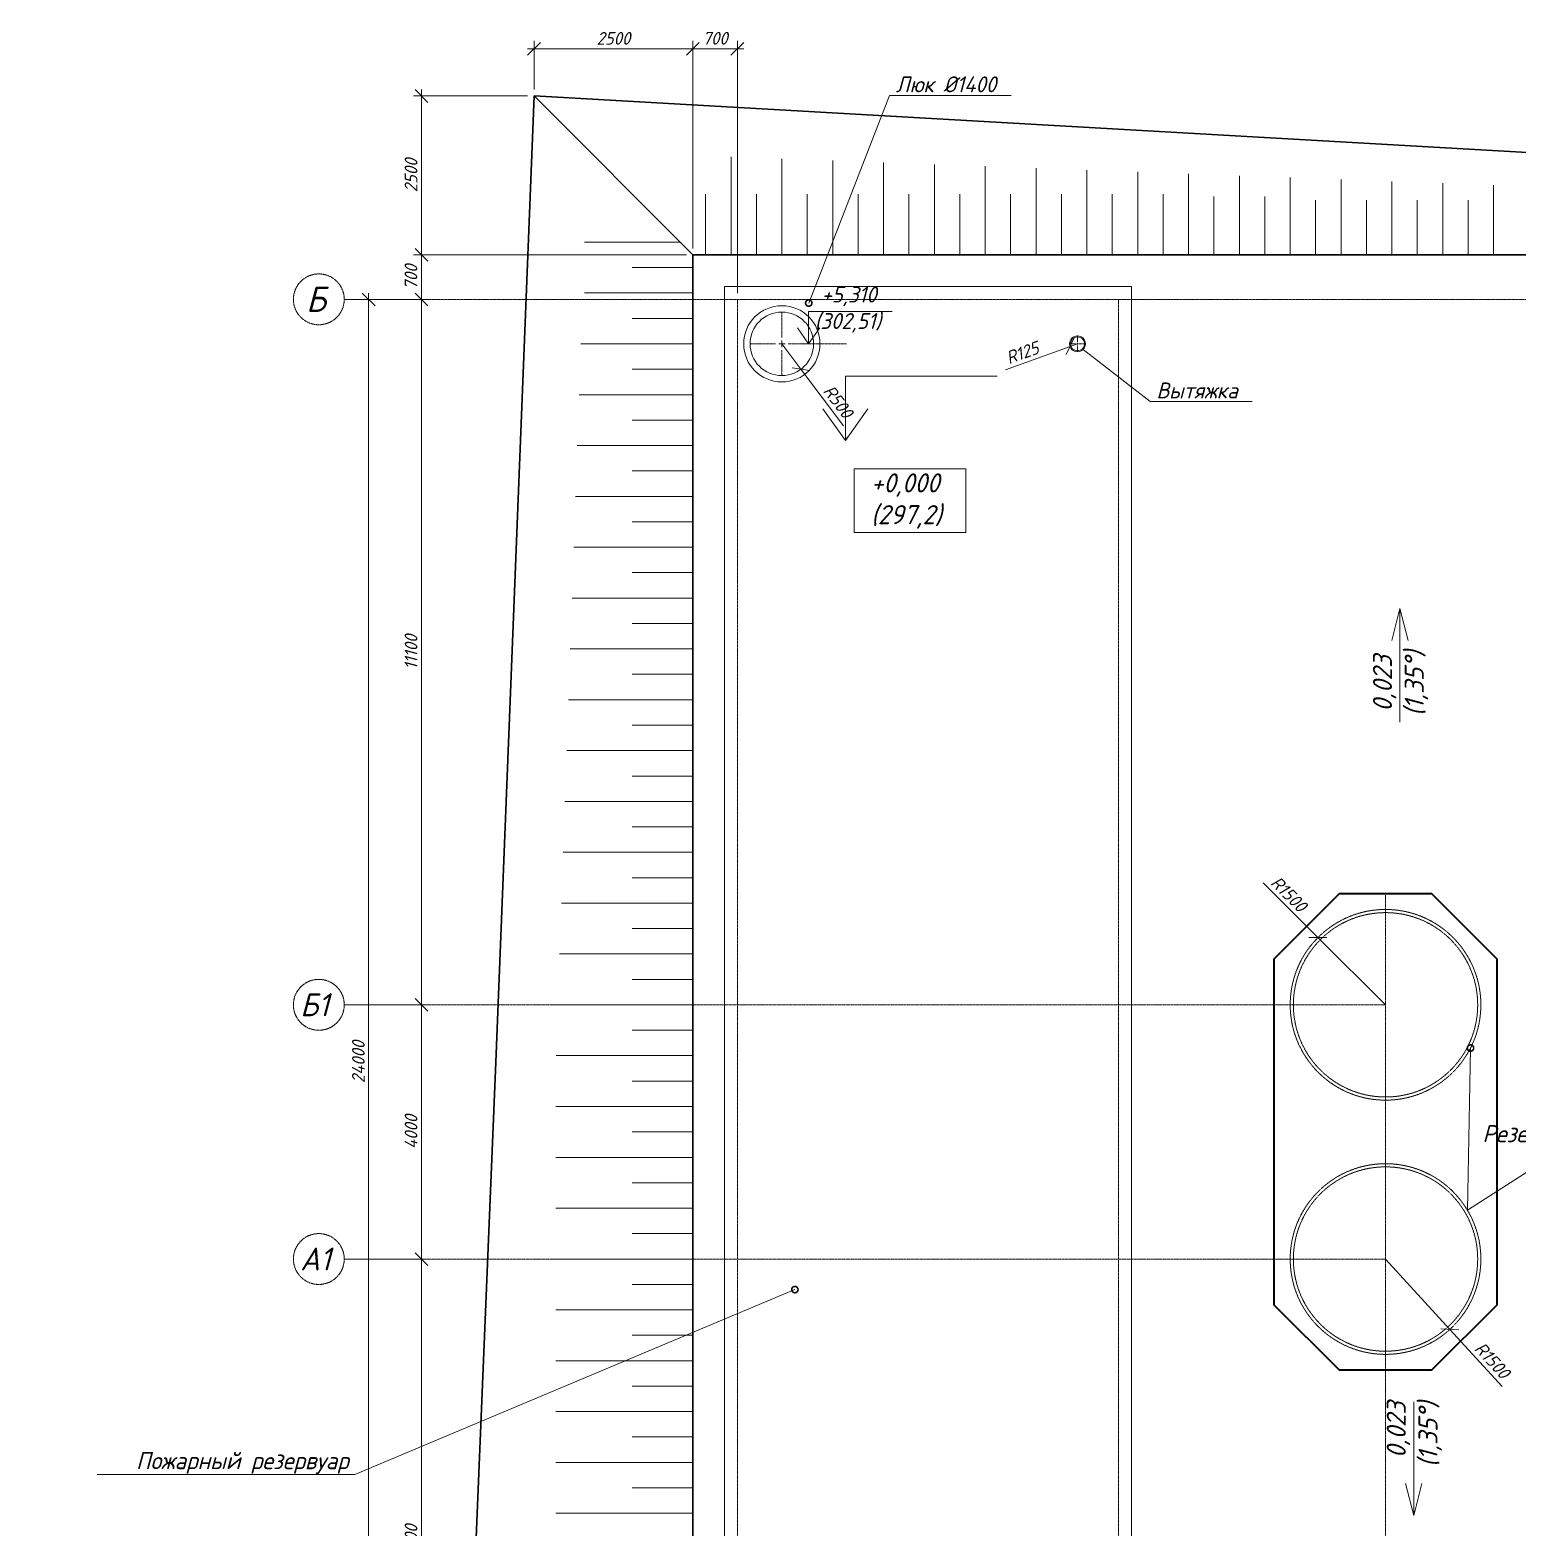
# Model space of a CAD drawing. Header units: millimetres. Extents: x 339888 to 1025294, y -263818 to -40540.
# Drawn here: x 488674 to 512076, y -168841 to -145285 of the extents above; entities that cross this region are included whole.
import ezdxf
from ezdxf import colors
from ezdxf.entities.mleader import LeaderData, LeaderLine
from ezdxf.math import Vec2, Vec3

# ---------------------------------------------------------------- set-up
doc = ezdxf.new("R2010")
doc.units = ezdxf.units.MM
doc.linetypes.add('CENTER2', pattern=[28.575, 19.05, -3.175, 3.175, -3.175])
doc.linetypes.add('штриховая', pattern=[19.05, 12.7, -6.35])
doc.layers.get('0').update_dxf_attribs({"lineweight": 15})
for name, color, linetype, lineweight in [('0 @ 100', 7, 'Continuous', 15), ('0 @ 20', 7, 'Continuous', 15), ('0 @ 200', 7, 'Continuous', 15), ('Оси', 126, 'CENTER2', 15), ('Размеры', 250, 'Continuous', 18), ('Размеры @ 100', 250, 'Continuous', 18)]:
    doc.layers.add(name, color=color, linetype=linetype, lineweight=lineweight)
doc.styles.add('ГОСТ 2', font='GOST_Common Italic.ttf', dxfattribs={"height": 2})
doc.styles.add('ГОСТ 2.5', font='GOST_Common Italic.ttf', dxfattribs={"height": 2.5})
doc.styles.add('ГОСТ 3', font='GOST_Common Italic.ttf', dxfattribs={"height": 3})
doc.styles.add('Размерный 2', font='isocpeui.ttf', dxfattribs={"height": 2})
doc.dimstyles.new('ISO-25', dxfattribs={"dimtxt": 2, "dimasz": 1.8, "dimexe": 1, "dimexo": 2, "dimtad": 1, "dimdec": 0, "dimlfac": 100, "dimtxsty": 'Размерный 2', "dimblk": 'OBLIQUE', "dimcen": 2, "dimdle": 1, "dimclrd": 251, "dimclre": 251, "dimadec": 0, "dimazin": 0, "dimtfac": 1, "dimtdec": 0, "dimtmove": 0, "dimatfit": 3, "dimfxl": 1, "dimlwd": 15, "dimlwe": 15, "dimarcsym": 0})
doc.dimstyles.new('ГОСТ_2К', dxfattribs={"dimtxt": 2, "dimasz": 2, "dimexe": 1.25, "dimexo": 1, "dimtad": 1, "dimdec": 0, "dimtxsty": 'ГОСТ 2', "dimblk": 'OBLIQUE', "dimcen": -2.5, "dimdle": 1, "dimclrd": 251, "dimclre": 251, "dimclrt": 256, "dimadec": 1, "dimazin": 0, "dimtfac": 1, "dimtdec": 0, "dimtmove": 0, "dimatfit": 3, "dimfxl": 1, "dimlwd": 15, "dimlwe": 15, "dimarcsym": 1})

# ---------------------------------------------------------------- blocks, each defined once
blk = doc.blocks.new('_Oblique')
at = {"color": 0, "linetype": 'ByBlock', "lineweight": -2}
blk.add_line((-0.5, -0.5), (0.5, 0.5), dxfattribs=at)
blk = doc.blocks.new('*D580')
at = {"color": 251, "lineweight": 15, "transparency": 16777216}
for p, q in [((493720, -164624), (494959, -164624)), ((494834, -173624), (494834, -164524)), ((493720, -173524), (494959, -173524))]:
    blk.add_line(p, q, dxfattribs=at)
at = {"layer": 'Defpoints', "color": 0, "lineweight": 15, "transparency": 16777216}
for p in [(493620, -164624), (494834, -164624), (493620, -173524)]:
    blk.add_point(p, dxfattribs=at)
at = {"color": 251, "lineweight": 15, "transparency": 16777216, "xscale": 200, "yscale": 200, "zscale": 200}
for p, rotation in [((494834, -164624), 90), ((494834, -173524), 270)]:
    blk.add_blockref('_Oblique', p, dxfattribs=dict(at, rotation=rotation))
at = {"lineweight": 15, "transparency": 16777216, "insert": (494671, -169074), "char_height": 200, "attachment_point": 5, "rotation": 90, "style": 'ГОСТ 2'}
blk.add_mtext('8900', dxfattribs=at)
blk = doc.blocks.new('*D581')
at = {"color": 251, "lineweight": 15, "transparency": 16777216}
for p, q in [((493720, -160624), (494959, -160624)), ((494834, -164724), (494834, -160524)), ((493720, -164624), (494959, -164624))]:
    blk.add_line(p, q, dxfattribs=at)
at = {"layer": 'Defpoints', "color": 0, "lineweight": 15, "transparency": 16777216}
for p in [(493620, -160624), (494834, -160624), (493620, -164624)]:
    blk.add_point(p, dxfattribs=at)
at = {"color": 251, "lineweight": 15, "transparency": 16777216, "xscale": 200, "yscale": 200, "zscale": 200}
for p, rotation in [((494834, -160624), 90), ((494834, -164624), 270)]:
    blk.add_blockref('_Oblique', p, dxfattribs=dict(at, rotation=rotation))
at = {"lineweight": 15, "transparency": 16777216, "insert": (494671, -162624), "char_height": 200, "attachment_point": 5, "rotation": 90, "style": 'ГОСТ 2'}
blk.add_mtext('4000', dxfattribs=at)
blk = doc.blocks.new('*D582')
at = {"color": 251, "lineweight": 15, "transparency": 16777216}
for p, q in [((493720, -149524), (494959, -149524)), ((494834, -160724), (494834, -149424)), ((493720, -160624), (494959, -160624))]:
    blk.add_line(p, q, dxfattribs=at)
at = {"layer": 'Defpoints', "color": 0, "lineweight": 15, "transparency": 16777216}
for p in [(493620, -149524), (494834, -149524), (493620, -160624)]:
    blk.add_point(p, dxfattribs=at)
at = {"color": 251, "lineweight": 15, "transparency": 16777216, "xscale": 200, "yscale": 200, "zscale": 200}
for p, rotation in [((494834, -149524), 90), ((494834, -160624), 270)]:
    blk.add_blockref('_Oblique', p, dxfattribs=dict(at, rotation=rotation))
at = {"lineweight": 15, "transparency": 16777216, "insert": (494671, -155074), "char_height": 200, "attachment_point": 5, "rotation": 90, "style": 'ГОСТ 2'}
blk.add_mtext('11100', dxfattribs=at)
blk = doc.blocks.new('_DotSmall')
at = {"color": 0, "linetype": 'ByBlock', "const_width": 0.5}
blk.add_lwpolyline([(-0.0625, 0, 1), (0.0625, 0, 1)], format="xyb", close=True, dxfattribs=at)
blk = doc.blocks.new('*D583')
at = {"color": 251, "lineweight": 15, "transparency": 16777216}
for p, q in [((493720, -149524), (494129, -149524)), ((494004, -149424), (494004, -173624)), ((493720, -173524), (494129, -173524))]:
    blk.add_line(p, q, dxfattribs=at)
at = {"layer": 'Defpoints', "color": 0, "lineweight": 15, "transparency": 16777216}
for p in [(493620, -149524), (493620, -173524), (494004, -173524)]:
    blk.add_point(p, dxfattribs=at)
at = {"color": 251, "lineweight": 15, "transparency": 16777216, "xscale": 200, "yscale": 200, "zscale": 200}
for p, rotation in [((494004, -149524), 90), ((494004, -173524), 270)]:
    blk.add_blockref('_Oblique', p, dxfattribs=dict(at, rotation=rotation))
at = {"lineweight": 15, "transparency": 16777216, "insert": (493842, -161524), "char_height": 200, "attachment_point": 5, "rotation": 90, "style": 'ГОСТ 2'}
blk.add_mtext('24000', dxfattribs=at)
blk = doc.blocks.new('*D584')
at = {"color": 251, "lineweight": 15, "transparency": 16777216}
for p, q in [((499006, -148824), (494709, -148824)), ((494834, -149624), (494834, -148724)), ((493720, -149524), (494959, -149524))]:
    blk.add_line(p, q, dxfattribs=at)
at = {"layer": 'Defpoints', "color": 0, "lineweight": 15, "transparency": 16777216}
for p in [(494834, -148824), (499106, -148824), (493620, -149524)]:
    blk.add_point(p, dxfattribs=at)
at = {"color": 251, "lineweight": 15, "transparency": 16777216, "xscale": 200, "yscale": 200, "zscale": 200}
for p, rotation in [((494834, -148824), 90), ((494834, -149524), 270)]:
    blk.add_blockref('_Oblique', p, dxfattribs=dict(at, rotation=rotation))
at = {"lineweight": 15, "transparency": 16777216, "insert": (494670, -149174), "char_height": 200, "attachment_point": 5, "rotation": 90, "style": 'ГОСТ 2'}
blk.add_mtext('700', dxfattribs=at)
blk = doc.blocks.new('*D585')
at = {"color": 251, "lineweight": 15, "transparency": 16777216}
for p, q in [((494834, -148924), (494834, -146224)), ((496506, -146324), (494709, -146324)), ((499006, -148824), (494709, -148824))]:
    blk.add_line(p, q, dxfattribs=at)
at = {"layer": 'Defpoints', "color": 0, "lineweight": 15, "transparency": 16777216}
for p in [(494834, -146324), (496606, -146324), (499106, -148824)]:
    blk.add_point(p, dxfattribs=at)
at = {"color": 251, "lineweight": 15, "transparency": 16777216, "xscale": 200, "yscale": 200, "zscale": 200}
for p, rotation in [((494834, -146324), 90), ((494834, -148824), 270)]:
    blk.add_blockref('_Oblique', p, dxfattribs=dict(at, rotation=rotation))
at = {"lineweight": 15, "transparency": 16777216, "insert": (494671, -147574), "char_height": 200, "attachment_point": 5, "rotation": 90, "style": 'ГОСТ 2'}
blk.add_mtext('2500', dxfattribs=at)
blk = doc.blocks.new('*D598')
at = {"color": 251, "lineweight": 15, "transparency": 16777216}
for p, q in [((499106, -148724), (499106, -145455)), ((499806, -149424), (499806, -145455)), ((499906, -145580), (499006, -145580))]:
    blk.add_line(p, q, dxfattribs=at)
at = {"layer": 'Defpoints', "color": 0, "lineweight": 15, "transparency": 16777216}
for p in [(499106, -145580), (499106, -148824), (499806, -149524)]:
    blk.add_point(p, dxfattribs=at)
at = {"color": 251, "lineweight": 15, "transparency": 16777216, "xscale": 200, "yscale": 200, "zscale": 200, "rotation": 180}
blk.add_blockref('_Oblique', (499106, -145580), dxfattribs=at)
at = {"color": 251, "lineweight": 15, "transparency": 16777216, "xscale": 200, "yscale": 200, "zscale": 200}
blk.add_blockref('_Oblique', (499806, -145580), dxfattribs=at)
at = {"lineweight": 15, "transparency": 16777216, "insert": (499456, -145416), "char_height": 200, "attachment_point": 5, "style": 'ГОСТ 2'}
blk.add_mtext('700', dxfattribs=at)
blk = doc.blocks.new('*D599')
at = {"color": 251, "lineweight": 15, "transparency": 16777216}
for p, q in [((496606, -146224), (496606, -145455)), ((499106, -148724), (499106, -145455)), ((499206, -145580), (496506, -145580))]:
    blk.add_line(p, q, dxfattribs=at)
at = {"layer": 'Defpoints', "color": 0, "lineweight": 15, "transparency": 16777216}
for p in [(496606, -145580), (496606, -146324), (499106, -148824)]:
    blk.add_point(p, dxfattribs=at)
at = {"color": 251, "lineweight": 15, "transparency": 16777216, "xscale": 200, "yscale": 200, "zscale": 200, "rotation": 180}
blk.add_blockref('_Oblique', (496606, -145580), dxfattribs=at)
at = {"color": 251, "lineweight": 15, "transparency": 16777216, "xscale": 200, "yscale": 200, "zscale": 200}
blk.add_blockref('_Oblique', (499106, -145580), dxfattribs=at)
at = {"lineweight": 15, "transparency": 16777216, "insert": (497856, -145417), "char_height": 200, "attachment_point": 5, "style": 'ГОСТ 2'}
blk.add_mtext('2500', dxfattribs=at)
blk = doc.blocks.new('*U600')
at = {"layer": 'Размеры', "color": 0, "linetype": 'CENTER2', "lineweight": 15, "transparency": 16777216}
for p, q in [((0, 100), (0, 504)), ((-504, 0), (-100, 0)), ((100, 0), (1018, 0)), ((0, -504), (0, -100))]:
    blk.add_line(p, q, dxfattribs=at)
at = {"layer": 'Размеры', "color": 0, "linetype": 'Continuous', "lineweight": 15, "transparency": 16777216}
for p, q in [((-50, 0), (50, 0)), ((0, -50), (0, 50))]:
    blk.add_line(p, q, dxfattribs=at)
blk = doc.blocks.new('*D604')
at = {"color": 251, "lineweight": 15, "transparency": 16777216}
for p in [(508078, -158706), (510006, -160624)]:
    blk.add_line(p, (508943, -159566), dxfattribs=at)
at = {"layer": 'Defpoints', "color": 0, "lineweight": 15, "transparency": 16777216}
for p in [(508943, -159566), (510006, -160624)]:
    blk.add_point(p, dxfattribs=at)
at = {"color": 251, "lineweight": 15, "transparency": 16777216, "xscale": 200, "yscale": 200, "zscale": 200, "rotation": 315.1603568821068}
blk.add_blockref('_Oblique', (508943, -159566), dxfattribs=at)
at = {"lineweight": 15, "transparency": 16777216, "insert": (508483, -158880), "char_height": 200, "attachment_point": 5, "rotation": 315.1604, "style": 'ГОСТ 2'}
blk.add_mtext('R1500', dxfattribs=at)
blk = doc.blocks.new('*D605')
at = {"color": 251, "lineweight": 15, "transparency": 16777216}
for p in [(510006, -164624), (511843, -166629)]:
    blk.add_line(p, (511019, -165730), dxfattribs=at)
at = {"layer": 'Defpoints', "color": 0, "lineweight": 15, "transparency": 16777216}
for p in [(510006, -164624), (511019, -165730)]:
    blk.add_point(p, dxfattribs=at)
at = {"color": 251, "lineweight": 15, "transparency": 16777216, "xscale": 200, "yscale": 200, "zscale": 200, "rotation": 132.4888259621579}
blk.add_blockref('_Oblique', (511019, -165730), dxfattribs=at)
at = {"lineweight": 15, "transparency": 16777216, "insert": (511686, -166217), "char_height": 200, "attachment_point": 5, "rotation": 312.4888, "style": 'ГОСТ 2'}
blk.add_mtext('R1500', dxfattribs=at)
blk = doc.blocks.new('*U661')
at = {"layer": 'Размеры', "color": 0, "linetype": 'CENTER2', "lineweight": 15, "transparency": 16777216}
for p, q in [((-128.5, 0), (-25, 0)), ((0, 25), (0, 128.5)), ((25, 0), (128.5, 0)), ((0, -128.5), (0, -25))]:
    blk.add_line(p, q, dxfattribs=at)
at = {"layer": 'Размеры', "color": 0, "linetype": 'Continuous', "lineweight": 15, "transparency": 16777216}
for p, q in [((-12.5, 0), (12.5, 0)), ((0, -12.5), (0, 12.5))]:
    blk.add_line(p, q, dxfattribs=at)
blk = doc.blocks.new('*D662')
at = {"color": 251, "lineweight": 15, "transparency": 16777216}
for p in [(504026, -150632), (505160, -150224)]:
    blk.add_line(p, (505042, -150266), dxfattribs=at)
at = {"layer": 'Defpoints', "color": 0, "lineweight": 60, "transparency": 16777216}
for p in [(505042, -150266), (505160, -150224)]:
    blk.add_point(p, dxfattribs=at)
at = {"color": 251, "lineweight": 15, "transparency": 16777216, "xscale": 200, "yscale": 200, "zscale": 200, "rotation": 19.81591765822956}
blk.add_blockref('_Oblique', (505042, -150266), dxfattribs=at)
at = {"lineweight": 15, "transparency": 16777216, "insert": (504291, -150364), "char_height": 200, "attachment_point": 5, "rotation": 19.8159, "style": 'ГОСТ 2'}
blk.add_mtext('R125', dxfattribs=at)
blk = doc.blocks.new('_None')
blk = doc.blocks.new('*D670')
at = {"color": 251, "lineweight": 15, "transparency": 16777216}
for p in [(500506, -150224), (501477, -151515)]:
    blk.add_line(p, (500807, -150623), dxfattribs=at)
at = {"layer": 'Defpoints', "color": 0, "lineweight": 60, "transparency": 16777216}
for p in [(500506, -150224), (500807, -150623)]:
    blk.add_point(p, dxfattribs=at)
at = {"color": 251, "lineweight": 15, "transparency": 16777216, "xscale": 200, "yscale": 200, "zscale": 200, "rotation": 126.9480822334017}
blk.add_blockref('_Oblique', (500807, -150623), dxfattribs=at)
at = {"lineweight": 15, "transparency": 16777216, "insert": (501392, -151131), "char_height": 200, "attachment_point": 5, "rotation": 306.9481, "style": 'ГОСТ 2'}
blk.add_mtext('R500', dxfattribs=at)
blk = doc.blocks.new('*U1001')
at = {"layer": '0 @ 20', "lineweight": 15, "ltscale": 0.5}
blk.add_leader([(501506, -151744), (501506, -150732), (503840, -150732)], dimstyle='ISO-25', override={"dimscale": 20, "dimtxt": 0.25, "dimasz": 2.5, "dimgap": 0.625, "dimtad": 0, "dimldrblk": 'Open90'}, dxfattribs=at)
at = {"layer": '0 @ 200', "lineweight": 15, "ltscale": 0.5}
blk.add_leader([(501506, -151744), (501506, -150732), (503895, -150732)], dimstyle='ISO-25', override={"dimscale": 200, "dimtxt": 0.25, "dimasz": 2.5, "dimgap": 0.625, "dimtad": 0, "dimldrblk": 'Open90'}, dxfattribs=at)

msp = doc.modelspace()

# ---------------------------------------------------------------- linework, layer by layer
at = {"lineweight": 15}
msp.add_lwpolyline([(499606.19013, -173723.61772), (506006.19013, -173723.61772), (506006.19013, -149323.61772), (499606.19013, -149323.61772)], close=True, dxfattribs=at)
at = {"lineweight": 40}
msp.add_lwpolyline([(508256.19013, -159898.61772), (509281.19013, -158873.61772), (510731.19013, -158873.61772), (511756.19013, -159898.61772), (511756.19013, -165348.61772), (510731.19013, -166373.61772), (509281.19013, -166373.61772), (508256.19013, -165348.61772), (508256.19013, -159898.61772)], dxfattribs=at)
at = {"linetype": 'штриховая', "lineweight": 15, "ltscale": 0.2}
for centre, radius in [((510006.19013, -160623.61772), 1500), ((510006.19013, -160623.61772), 1450.16108), ((510006.19013, -164623.61772), 1500), ((510006.19013, -164623.61772), 1450.16108)]:
    msp.add_circle(centre, radius, dxfattribs=at)
at = {"layer": 'Оси'}
for p, q in [((493619.82117, -149523.61772), (521206.19013, -149523.61772)), ((499806.19013, -179547.14258), (499806.19013, -149523.61772)), ((505806.19013, -179547.14258), (505806.19013, -149523.61772)), ((510006.19013, -179547.14258), (510006.19013, -158873.61772)), ((493619.82117, -160623.61772), (510006.19013, -160623.61772)), ((493619.82117, -164623.61772), (510006.19013, -164623.61772))]:
    msp.add_line(p, q, dxfattribs=at)
for centre in [(493219.82117, -149523.61772), (493219.82117, -160623.61772), (493219.82117, -164623.61772)]:
    msp.add_circle(centre, 400, dxfattribs=at)
at = {"layer": 'Размеры', "lineweight": 30}
msp.add_line((496606.19013, -146323.61772), (499106.19013, -148823.61772), dxfattribs=at)
at = {"layer": 'Размеры', "lineweight": 15}
for p, q in [((499706.19013, -148823.61772), (499706.19013, -147281.77466)), ((500506.19013, -148823.61772), (500506.19013, -147311.42786)), ((501306.19013, -148823.61772), (501306.19013, -147341.08106)), ((501306.19013, -148823.61772), (501306.19013, -147341.08106)), ((502106.19013, -148823.61772), (502106.19013, -147370.73426)), ((502106.19013, -148823.61772), (502106.19013, -147370.73426)), ((502906.19013, -148823.61772), (502906.19013, -147400.38746)), ((502906.19013, -148823.61772), (502906.19013, -147400.38746)), ((503706.19013, -148823.61772), (503706.19013, -147430.04065)), ((503706.19013, -148823.61772), (503706.19013, -147430.04065)), ((504506.19013, -148823.61772), (504506.19013, -147459.69385)), ((505306.19013, -148823.61772), (505306.19013, -147489.34705)), ((506106.19013, -148823.61772), (506106.19013, -147519.00025)), ((506106.19013, -148823.61772), (506106.19013, -147519.00025)), ((506906.19013, -148823.61772), (506906.19013, -147548.65345)), ((506906.19013, -148823.61772), (506906.19013, -147548.65345)), ((507706.19013, -148823.61772), (507706.19013, -147578.30664)), ((507706.19013, -148823.61772), (507706.19013, -147578.30664)), ((508506.19013, -148823.61772), (508506.19013, -147607.95984)), ((508506.19013, -148823.61772), (508506.19013, -147607.95984)), ((509306.19013, -148823.61772), (509306.19013, -147637.61304)), ((510106.19013, -148823.61772), (510106.19013, -147667.26624)), ((510106.19013, -148823.61772), (510106.19013, -147667.26624)), ((499306.19013, -148823.61772), (499306.19013, -147870.23436)), ((500106.19013, -148823.61772), (500106.19013, -147870.23436)), ((500906.19013, -148823.61772), (500906.19013, -147870.23436)), ((501706.19013, -148823.61772), (501706.19013, -147870.23436)), ((501706.19013, -148823.61772), (501706.19013, -147870.23436)), ((502506.19013, -148823.61772), (502506.19013, -147870.23436)), ((502506.19013, -148823.61772), (502506.19013, -147870.23436)), ((503306.19013, -148823.61772), (503306.19013, -147870.23436)), ((503306.19013, -148823.61772), (503306.19013, -147870.23436)), ((504106.19013, -148823.61772), (504106.19013, -147870.23436)), ((504106.19013, -148823.61772), (504106.19013, -147870.23436)), ((504906.19013, -148823.61772), (504906.19013, -147870.23436)), ((505706.19013, -148823.61772), (505706.19013, -147870.23436)), ((506506.19013, -148823.61772), (506506.19013, -147870.23436)), ((506506.19013, -148823.61772), (506506.19013, -147870.23436)), ((507306.19013, -148823.61772), (507306.19013, -147907.37624)), ((507306.19013, -148823.61772), (507306.19013, -147907.37624)), ((508106.19013, -148823.61772), (508106.19013, -147907.37624)), ((508106.19013, -148823.61772), (508106.19013, -147907.37624)), ((510906.19013, -148823.61772), (510906.19013, -147696.91943)), ((510906.19013, -148823.61772), (510906.19013, -147696.91943)), ((511706.19013, -148823.61772), (511706.19013, -147726.57263)), ((508906.19013, -148823.61772), (508906.19013, -147963.08828)), ((508906.19013, -148823.61772), (508906.19013, -147963.08828)), ((509706.19013, -148823.61772), (509706.19013, -147963.08828)), ((509706.19013, -148823.61772), (509706.19013, -147963.08828)), ((510506.19013, -148823.61772), (510506.19013, -147963.08828)), ((510506.19013, -148823.61772), (510506.19013, -147963.08828)), ((511306.19013, -148823.61772), (511306.19013, -147963.08828)), ((511306.19013, -148823.61772), (511306.19013, -147963.08828)), ((498906.19013, -148623.61772), (497399.42341, -148623.61772)), ((499106.19013, -149023.61772), (498152.80677, -149023.61772)), ((499106.19013, -149423.61772), (497399.42341, -149423.61772)), ((499106.19013, -149823.61772), (498152.80677, -149823.61772)), ((499106.19013, -150223.61772), (497343.57005, -150223.61772)), ((499106.19013, -150623.61772), (498152.80677, -150623.61772)), ((499106.19013, -151023.61772), (497315.64338, -151023.61772)), ((499106.19013, -151023.61772), (497315.64338, -151023.61772)), ((499106.19013, -151423.61772), (498152.80677, -151423.61772)), ((499106.19013, -151423.61772), (498152.80677, -151423.61772)), ((499106.19013, -151823.61772), (497287.7167, -151823.61772)), ((499106.19013, -151823.61772), (497287.7167, -151823.61772)), ((499106.19013, -152223.61772), (498152.80677, -152223.61772)), ((499106.19013, -152223.61772), (498152.80677, -152223.61772)), ((499106.19013, -152623.61772), (497259.79002, -152623.61772)), ((499106.19013, -152623.61772), (497259.79002, -152623.61772)), ((499106.19013, -153023.61772), (498152.80677, -153023.61772)), ((499106.19013, -153023.61772), (498152.80677, -153023.61772)), ((499106.19013, -153423.61772), (497231.86335, -153423.61772)), ((499106.19013, -153423.61772), (497231.86335, -153423.61772)), ((499106.19013, -153823.61772), (498152.80677, -153823.61772)), ((499106.19013, -153823.61772), (498152.80677, -153823.61772)), ((499106.19013, -154223.61772), (497203.93667, -154223.61772)), ((499106.19013, -154623.61772), (498152.80677, -154623.61772)), ((499106.19013, -155023.61772), (497176.01, -155023.61772)), ((499106.19013, -155423.61772), (498152.80677, -155423.61772)), ((499106.19013, -155823.61772), (497148.08332, -155823.61772)), ((499106.19013, -155823.61772), (497148.08332, -155823.61772)), ((499106.19013, -156223.61772), (498152.80677, -156223.61772)), ((499106.19013, -156223.61772), (498152.80677, -156223.61772)), ((499106.19013, -156623.61772), (497120.15664, -156623.61772)), ((499106.19013, -156623.61772), (497120.15664, -156623.61772)), ((499106.19013, -157023.61772), (498152.80677, -157023.61772)), ((499106.19013, -157023.61772), (498152.80677, -157023.61772)), ((499106.19013, -157423.61772), (497092.22997, -157423.61772)), ((499106.19013, -157423.61772), (497092.22997, -157423.61772)), ((499106.19013, -157823.61772), (498152.80677, -157823.61772)), ((499106.19013, -157823.61772), (498152.80677, -157823.61772)), ((499106.19013, -158223.61772), (497064.30329, -158223.61772)), ((499106.19013, -158223.61772), (497064.30329, -158223.61772)), ((499106.19013, -158623.61772), (498152.80677, -158623.61772)), ((499106.19013, -158623.61772), (498152.80677, -158623.61772)), ((499106.19013, -159023.61772), (497036.37661, -159023.61772)), ((499106.19013, -159423.61772), (498152.80677, -159423.61772)), ((499106.19013, -159823.61772), (497008.44994, -159823.61772)), ((499106.19013, -160223.61772), (498152.80677, -160223.61772)), ((499106.19013, -160623.61772), (496980.52326, -160623.61772)), ((498906.19013, -160623.61772), (497399.42341, -160623.61772)), ((498906.19013, -161023.61772), (498152.80677, -161023.61772)), ((499106.19013, -161023.61772), (498152.80677, -161023.61772)), ((499106.19013, -161423.61772), (496952.59658, -161423.61772)), ((498906.19013, -161423.61772), (497399.42341, -161423.61772)), ((499106.19013, -161823.61772), (498152.80677, -161823.61772)), ((499106.19013, -161823.61772), (498152.80677, -161823.61772)), ((499106.19013, -162223.61772), (496948.88264, -162223.61772)), ((499106.19013, -162223.61772), (496948.88264, -162223.61772)), ((499106.19013, -162623.61772), (498152.80677, -162623.61772)), ((499106.19013, -162623.61772), (498152.80677, -162623.61772)), ((499106.19013, -163023.61772), (496948.88264, -163023.61772)), ((499106.19013, -163023.61772), (496948.88264, -163023.61772)), ((499106.19013, -163423.61772), (498152.80677, -163423.61772)), ((499106.19013, -163423.61772), (498152.80677, -163423.61772)), ((499106.19013, -163823.61772), (496948.88264, -163823.61772)), ((499106.19013, -164223.61772), (498152.80677, -164223.61772)), ((499106.19013, -164623.61772), (496948.88264, -164623.61772)), ((499106.19013, -165023.61772), (498152.80677, -165023.61772)), ((499106.19013, -165423.61772), (496948.88264, -165423.61772)), ((499106.19013, -165423.61772), (496948.88264, -165423.61772)), ((499106.19013, -165823.61772), (498152.80677, -165823.61772)), ((499106.19013, -165823.61772), (498152.80677, -165823.61772)), ((499106.19013, -166223.61772), (496948.88264, -166223.61772)), ((499106.19013, -166223.61772), (496948.88264, -166223.61772)), ((499106.19013, -166623.61772), (498152.80677, -166623.61772)), ((499106.19013, -166623.61772), (498152.80677, -166623.61772)), ((499106.19013, -167023.61772), (496948.88264, -167023.61772)), ((499106.19013, -167023.61772), (496948.88264, -167023.61772)), ((499106.19013, -167423.61772), (498152.80677, -167423.61772)), ((499106.19013, -167423.61772), (498152.80677, -167423.61772)), ((499106.19013, -167823.61772), (496948.88264, -167823.61772)), ((499106.19013, -167823.61772), (496948.88264, -167823.61772)), ((499106.19013, -168223.61772), (498152.80677, -168223.61772)), ((499106.19013, -168223.61772), (498152.80677, -168223.61772)), ((499106.19013, -168623.61772), (496948.88264, -168623.61772))]:
    msp.add_line(p, q, dxfattribs=at)
at = {"layer": 'Размеры', "lineweight": 30}
msp.add_lwpolyline([(496606.19013, -146323.61772), (522906.19013, -147823.61772), (523751.2938, -161548.21331), (524246.19013, -176563.61772), (495321.19013, -178008.61772), (496006.19013, -161523.61772), (496606.19013, -146323.61772)], dxfattribs=at)
msp.add_lwpolyline([(499106.19013, -174223.61772), (521906.19013, -174223.61772), (521906.19013, -148823.61772), (499106.19013, -148823.61772)], close=True, dxfattribs=at)
at = {"layer": 'Размеры', "lineweight": 15}
msp.add_lwpolyline([(501644.79747, -153191.28491), (503400.72975, -153191.28491), (503400.72975, -152189.80475), (501644.79747, -152189.80475)], close=True, dxfattribs=at)
for centre, radius in [((500506.19013, -150223.61772), 600), ((500506.19013, -150223.61772), 500), ((505159.50504, -150223.61772), 125), ((505159.50504, -150223.61772), 110.54365)]:
    msp.add_circle(centre, radius, dxfattribs=at)

# ---------------------------------------------------------------- block references
at = {"color": 1, "lineweight": 60}
msp.add_blockref('*U1001', (0, 0), dxfattribs=at)
at = {"layer": 'Размеры', "linetype": 'CENTER2', "lineweight": 15}
for name, p in [('*U600', (500506.19013, -150223.61772)), ('*U661', (505159.50504, -150223.61772))]:
    msp.add_blockref(name, p, dxfattribs=at)

# ---------------------------------------------------------------- texts
at = {"layer": '0 @ 100', "lineweight": 15, "insert": (501910.07676, -152261.28491), "char_height": 300, "attachment_point": 1, "style": 'ГОСТ 3'}
msp.add_mtext_dynamic_manual_height_columns('+0,000\\P(297,2)', width=1155.9548338, gutter_width=1500, heights=[0], dxfattribs=at)
at = {"layer": 'Оси', "style": 'ГОСТ 2'}
for s, height, p in [('Б', 400, (493018.66402, -149720.69017)), ('Б1', 360, (492926.2123, -160802.81252)), ('А1', 360, (492926.2123, -164802.81252))]:
    msp.add_text(s, height=height, dxfattribs=at).set_placement(p)
at = {"layer": 'Размеры @ 100', "lineweight": 15, "insert": (500927.4763, -149323.09402), "char_height": 250, "attachment_point": 1, "style": 'ГОСТ 3'}
msp.add_mtext_dynamic_manual_height_columns('\\pi202.08;+5,310\\P\\pi94.981;(302,51)', width=1316.287522, gutter_width=1500, heights=[0], dxfattribs=at)
at = {"layer": 'Размеры @ 100', "lineweight": 15, "char_height": 300, "rotation": 90, "style": 'ГОСТ 3'}
for s, insert, attachment_point in [('\\pi168.11;0,023\\P\\pi99.016;(1,35°)', (509807.95057, -156178.68637), 1), ('0,023\\P(1,35°)', (510024.42641, -166868.54907), 3)]:
    msp.add_mtext_dynamic_manual_height_columns(s, width=1285.9871342, gutter_width=1500, heights=[0], dxfattribs=dict(at, insert=insert, attachment_point=attachment_point))

# ---------------------------------------------------------------- dimensions: what is measured, and where the dimension line sits
at = {"layer": '0 @ 100', "lineweight": 15}
for base, p1, p2, angle, override, picture, middle in [((496606.19013, -145579.82737), (499106.19013, -148823.61772), (496606.19013, -146323.61772), 180, {"dimscale": 100, "dimtix": 0, "dimtofl": 1, "dimtmove": 0, "dimatfit": 3}, '*D599', (497856.19013, -145417.32737)), ((499106.19013, -145579.82737), (499806.19013, -149523.61772), (499106.19013, -148823.61772), 180, {"dimscale": 100, "dimtix": 0, "dimtofl": 1, "dimtmove": 0, "dimatfit": 3}, '*D598', (499456.19013, -145416.03949)), ((494833.89711, -146323.61772), (499106.19013, -148823.61772), (496606.19013, -146323.61772), 90, {"dimscale": 100, "dimtix": 0, "dimtofl": 1, "dimtmove": 0, "dimatfit": 3}, '*D585', (494671.39711, -147573.61772)), ((494833.89711, -148823.61772), (493619.82117, -149523.61772), (499106.19013, -148823.61772), 90, {"dimscale": 100, "dimtix": 0, "dimtofl": 1, "dimtmove": 0, "dimatfit": 3}, '*D584', (494670.10923, -149173.61772)), ((494833.89711, -149523.61772), (493619.82117, -160623.61772), (493619.82117, -149523.61772), 90, {"dimscale": 100, "dimtix": 0, "dimtofl": 1, "dimtmove": 1, "dimatfit": 3}, '*D582', (494671.39711, -155073.61772)), ((494004.06918, -173523.61772), (493619.82117, -149523.61772), (493619.82117, -173523.61772), 90, {"dimscale": 100, "dimtix": 0, "dimtofl": 1, "dimtmove": 0, "dimatfit": 3}, '*D583', (493841.56918, -161523.61772)), ((494833.89711, -160623.61772), (493619.82117, -164623.61772), (493619.82117, -160623.61772), 90, {"dimscale": 100, "dimtix": 0, "dimtofl": 1, "dimtmove": 1, "dimatfit": 3}, '*D581', (494671.39711, -162623.61772)), ((494833.89711, -164623.61772), (493619.82117, -173523.61772), (493619.82117, -164623.61772), 90, {"dimscale": 100, "dimtix": 0, "dimtofl": 1, "dimtmove": 0, "dimatfit": 3}, '*D580', (494671.39711, -169073.61772))]:
    dim = msp.add_linear_dim(base=base, p1=p1, p2=p2, angle=angle, dimstyle='ГОСТ_2К', override=override, dxfattribs=at)
    dim.commit()
    dim.dimension.update_dxf_attribs({"geometry": picture, "text_midpoint": middle})
for center, mpoint, picture, middle in [((500506.19013, -150223.61772), (500806.73568, -150623.20797), '*D670', (501392.11117, -151131.15208)), ((505159.50504, -150223.61772), (505041.90671, -150265.99263), '*D662', (504290.7085, -150363.9486)), ((510006.19013, -160623.61772), (508942.56558, -159565.93023), '*D604', (508483.11345, -158879.8735)), ((510006.19013, -164623.61772), (511019.35974, -165729.73134), '*D605', (511685.99328, -166216.93746))]:
    dim = msp.add_radius_dim(center=center, mpoint=mpoint, dimstyle='ГОСТ_2К', override={"dimscale": 100, "dimtix": 0, "dimtofl": 1, "dimtmove": 0, "dimatfit": 3}, dxfattribs=at)
    dim.commit()
    dim.dimension.update_dxf_attribs({"geometry": picture, "text_midpoint": middle})

# ---------------------------------------------------------------- leaders
at = {"ltscale": 0.5}
for points in [[(510232.97502, -154389.40508), (510232.97502, -156178.68637)], [(510449.45086, -168657.83035), (510449.45086, -166868.54907)]]:
    msp.add_leader(points, dimstyle='ISO-25', override={"dimasz": 500, "dimgap": 0.625, "dimtad": 0, "dimldrblk": 'Open30'}, dxfattribs=at)
at = {"layer": '0 @ 100', "lineweight": 15, "ltscale": 0.5}
msp.add_leader([(500927.47625, -150223.61772), (500927.4763, -149714.84821), (502243.76382, -149714.84833)], dimstyle='ISO-25', override={"dimscale": 100, "dimtxt": 0.25, "dimasz": 2.5, "dimgap": 0.625, "dimtad": 0, "dimldrblk": 'Open90'}, dxfattribs=at)
at = {"layer": '0 @ 100', "lineweight": 15}
ml = msp.add_multileader_mtext('Standard', dxfattribs=at)
ml.set_content('Резервуары чистой воды (см. Том 4.5)', color=256, style='ГОСТ 2.5')
ml.set_leader_properties(color=251, linetype='ByLayer', lineweight=15)
ml.set_arrow_properties(name='DOTSMALL')
ml.build(insert=Vec2(0, 0))
ml.multileader.update_dxf_attribs({"text_left_attachment_type": 6, "text_right_attachment_type": 6, "dogleg_length": 0, "arrow_head_size": 200, "scale": 100})
ctx = ml.context
ctx.base_point, ctx.scale, ctx.char_height, ctx.arrow_head_size, ctx.landing_gap_size, ctx.plane_origin = Vec3(512875.58132, -162840.82339), 100, 270, 200, 100, Vec3(510239.75429, -159141.91337)
ctx.left_attachment, ctx.right_attachment, ctx.text_align_type = 6, 6, 1
notes = []
notes.append((ctx, [(0, (1, 1, 0), (512875.58132, -162840.82339), (1, 0), 0, [(1, [(511343.30465, -161303.4153), (511294.72693, -163855.71609)], 0, [])])]))
ctx.mtext.insert, ctx.mtext.width, ctx.mtext.alignment, ctx.mtext.line_spacing_factor, ctx.mtext.flow_direction = Vec3(514629.74041, -162516.82339), 3494.8381531, 2, 0.8, 5
ml = msp.add_multileader_mtext('Standard', dxfattribs=at)
ml.set_content('Пожарный резервуар', color=256, style='ГОСТ 2.5')
ml.set_leader_properties(color=251, linetype='ByLayer', lineweight=15)
ml.set_arrow_properties(name='DOTSMALL')
ml.build(insert=Vec2(0, 0))
ml.multileader.update_dxf_attribs({"text_left_attachment_type": 6, "text_right_attachment_type": 6, "dogleg_length": 0, "arrow_head_size": 200, "scale": 100})
ctx = ml.context
ctx.base_point, ctx.scale, ctx.char_height, ctx.arrow_head_size, ctx.landing_gap_size, ctx.plane_origin = Vec3(490038.12134, -168011.22183), 100, 270, 200, 100, Vec3(503089.5169, -159304.73755)
ctx.left_attachment, ctx.right_attachment, ctx.text_align_type = 6, 6, 2
notes.append((ctx, [(1, (1, 1, 0), (493789.03043, -168011.22183), (-1, 0), 0, [(0, [(500711.27546, -165103.96256)], 0, [])])]))
ctx.mtext.insert, ctx.mtext.alignment, ctx.mtext.line_spacing_factor, ctx.mtext.flow_direction = Vec3(493689.03043, -167660.22183), 3, 0.8, 5
at = {"layer": 'Размеры @ 100', "lineweight": 15}
ml = msp.add_multileader_mtext('Standard', dxfattribs=at)
ml.set_content('Люк %%C1400', color=256, style='ГОСТ 2.5')
ml.set_leader_properties(color=251, linetype='ByLayer', lineweight=15)
ml.set_arrow_properties(name='DOTSMALL')
ml.build(insert=Vec2(0, 0))
ml.multileader.update_dxf_attribs({"text_left_attachment_type": 6, "text_right_attachment_type": 6, "dogleg_length": 0, "arrow_head_size": 200, "scale": 100})
ctx = ml.context
ctx.base_point, ctx.scale, ctx.char_height, ctx.arrow_head_size, ctx.landing_gap_size, ctx.plane_origin = Vec3(502198.89527, -146315.6811), 100, 250, 200, 100, Vec3(500785.35823, -149581.69469)
ctx.left_attachment, ctx.right_attachment = 6, 6
notes.append((ctx, [(0, (1, 1, 0), (502198.89527, -146315.6811), (1, 0), 0, [(0, [(500929.55773, -149581.69469)], 0, [])])]))
ctx.mtext.insert, ctx.mtext.flow_direction = Vec3(502298.89527, -146015.6811), 5
ml = msp.add_multileader_mtext('Standard', dxfattribs=at)
ml.set_content('Вытяжка', color=256, style='ГОСТ 2.5')
ml.set_leader_properties(color=251, linetype='ByLayer', lineweight=15)
ml.set_arrow_properties(name='NONE')
ml.build(insert=Vec2(0, 0))
ml.multileader.update_dxf_attribs({"text_left_attachment_type": 6, "text_right_attachment_type": 6, "dogleg_length": 0, "arrow_head_size": 0, "scale": 100})
ctx = ml.context
ctx.base_point, ctx.scale, ctx.char_height, ctx.arrow_head_size, ctx.landing_gap_size, ctx.plane_origin = Vec3(506301.63732, -151132.16822), 100, 250, 0, 100, Vec3(505248.30959, -150311.58789)
ctx.left_attachment, ctx.right_attachment = 6, 6
notes.append((ctx, [(0, (1, 1, 0), (506301.63732, -151132.16822), (1, 0), 0, [(0, [(505248.30959, -150311.58789)], 0, [])])]))
ctx.mtext.insert, ctx.mtext.flow_direction = Vec3(506401.63732, -150832.16822), 5
for ctx, leaders in notes:
    for number, flags, end, landing, length, lines in leaders:
        leader = LeaderData()
        leader.index, (leader.has_last_leader_line, leader.has_dogleg_vector, leader.attachment_direction) = number, flags
        leader.last_leader_point, leader.dogleg_vector, leader.dogleg_length = Vec3(end), Vec3(landing), length
        for number, points, colour, breaks in lines:
            line = LeaderLine()
            line.index, line.vertices, line.color, line.breaks = number, Vec3.list(points), colors.encode_raw_color(colour), breaks
            leader.lines.append(line)
        ctx.leaders.append(leader)

doc.saveas('drawing.dxf')
